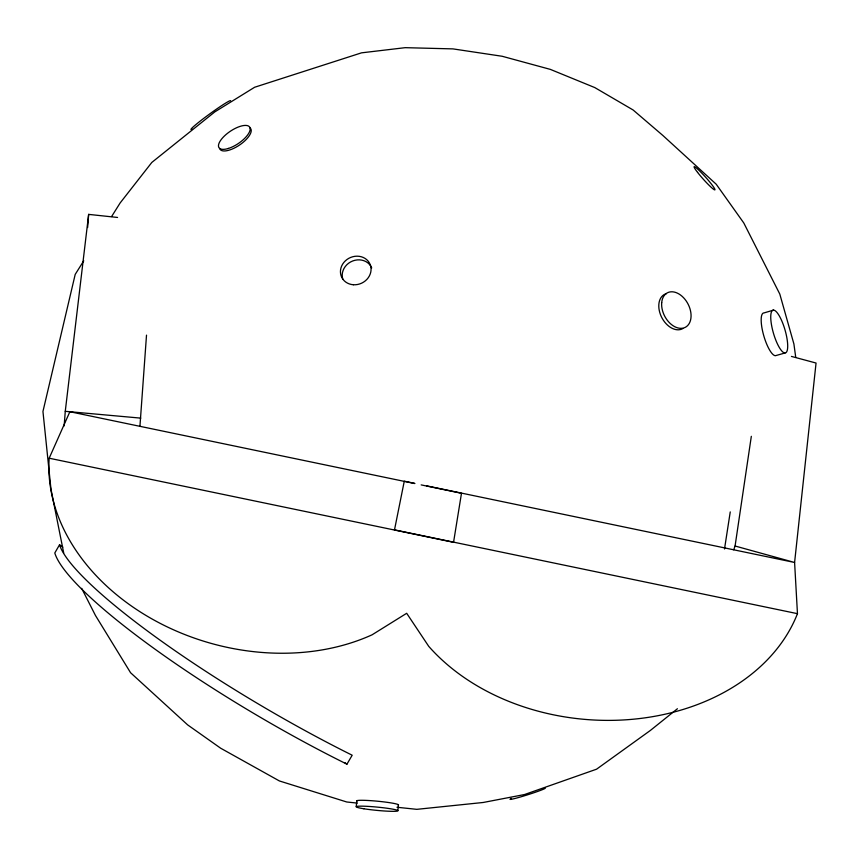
<?xml version="1.0" encoding="UTF-8"?>
<svg xmlns="http://www.w3.org/2000/svg" width="859" height="859" viewBox="0 0 859 859"><rect width="100%" height="100%" fill="white"/><g stroke="black" fill="none" stroke-linecap="round" stroke-linejoin="round"><path stroke-width="1.29" d="M394.464 530.035L404.278 481.19L414.757 483.37M139.953 426.021L146.513 335.139M64.167 425.903L65.263 411.321L88.649 214.385L117.565 217.456M87.629 227.528L88.649 214.385M397.878 810.542L398.426 804.733M356.238 806.537L356.818 800.728M733.726 549.803L735.079 546.013L751.324 436.329M724.513 548.965L730.247 511.91M791.44 356.421L816.05 363.035L794.596 562.473L797.463 613.67A207.341 157.895 4.7 0 1 631.837 719.348A207.341 157.895 4.7 0 1 428.748 646.365L406.683 613.283L372.119 634.79A207.352 158.679 16.1 0 1 154.964 620.595A207.352 158.679 16.1 0 1 49.178 458.212L69.869 411.729L414.672 483.542M59.539 544.789L54.793 552.971A264.078 46.214 30.4 0 0 346.939 764.166L352.19 755.222A264.11 44.99 30.4 0 1 59.539 544.789L62.804 547.14M83.763 260.782L75.205 274.397L42.95 411.472L50.971 489.158L63.716 553.003M111.595 216.554L120.153 202.939L151.818 162.437L214.771 111.917L254.629 87.253L361.532 52.839L405.18 47.674L452.951 48.888L502.193 56.275L550.34 69.386L594.804 87.586L633.115 109.984L662.869 135.475L716.223 184.234L743.787 222.975L779.8 294.068L793.909 343.997L795.713 357.161M677.429 708.739L650.381 730.44L596.565 769.192L524.505 794.543L483.22 802.478L416.808 809.339L396.976 807.256M773.562 310.099L764.07 312.901A22.205 6.099 73.8 0 0 763.372 334.312A22.205 6.099 73.8 0 0 775.462 355.69L784.997 352.985A22.259 6.013 73.8 0 0 781.679 320.643A22.259 6.013 73.8 0 0 770.963 320.998A22.259 6.013 73.8 0 0 784.997 352.985M65.263 411.321L140.779 418.129M357.333 803.101L346.768 801.995L279.39 780.949L220.656 748.21L187.649 724.889L130.579 672.737L95.435 615.431L81.669 588.34M426.536 485.829L794.596 562.473L735.079 546.013M421.178 484.895L461.487 493.291L453.552 542.319L49.178 458.212M394.474 529.853L797.463 613.67M344.76 762.588L346.939 764.166M192.169 129.226A24.514 1.589 -36 0 1 206.665 116.169A24.514 1.589 -36 0 1 230.609 100.675M249.937 127.884A18.479 7.334 -34 0 1 239.618 144.978A18.479 7.334 -34 0 1 219.668 148.446M342.773 279.078A15.537 13.948 -25.4 0 1 352.673 260.986A15.537 13.948 -25.4 0 1 371.722 267.901M682.83 328.557A19.403 13.153 62.5 0 1 661.301 316.584A19.403 13.153 62.5 0 1 666.434 293.638M356.796 801.179A21.056 1.707 5.5 0 1 377.863 801.243A21.056 1.707 5.5 0 1 398.297 805.162M545.121 788.047A18.458 1.009 -17.6 0 1 525.472 795.466A18.458 1.009 -17.6 0 1 511.47 798.419M228.473 148.424A18.49 7.323 -34 0 0 250.012 127.819A18.49 7.323 -34 0 0 224.467 135.937A18.49 7.323 -34 0 0 228.473 148.424M353.35 284.748A15.612 14.002 -25.4 0 0 370.068 264.261A15.612 14.002 -25.4 0 0 343.858 262.435A15.612 14.002 -25.4 0 0 353.35 284.748M697.594 172.412A15.483 1.514 48.1 0 0 714.731 189.893A15.483 1.514 48.1 0 0 701.32 172.638A15.483 1.514 48.1 0 0 697.594 172.412M661.698 302.722A19.435 13.153 62.5 0 0 682.454 328.235A19.435 13.153 62.5 0 0 684.924 299.265A19.435 13.153 62.5 0 0 661.698 302.722M363.872 808.77A21.067 1.654 5.5 0 0 397.749 810.96A21.067 1.654 5.5 0 0 369.456 806.472A21.067 1.654 5.5 0 0 363.872 808.77"/></g></svg>
